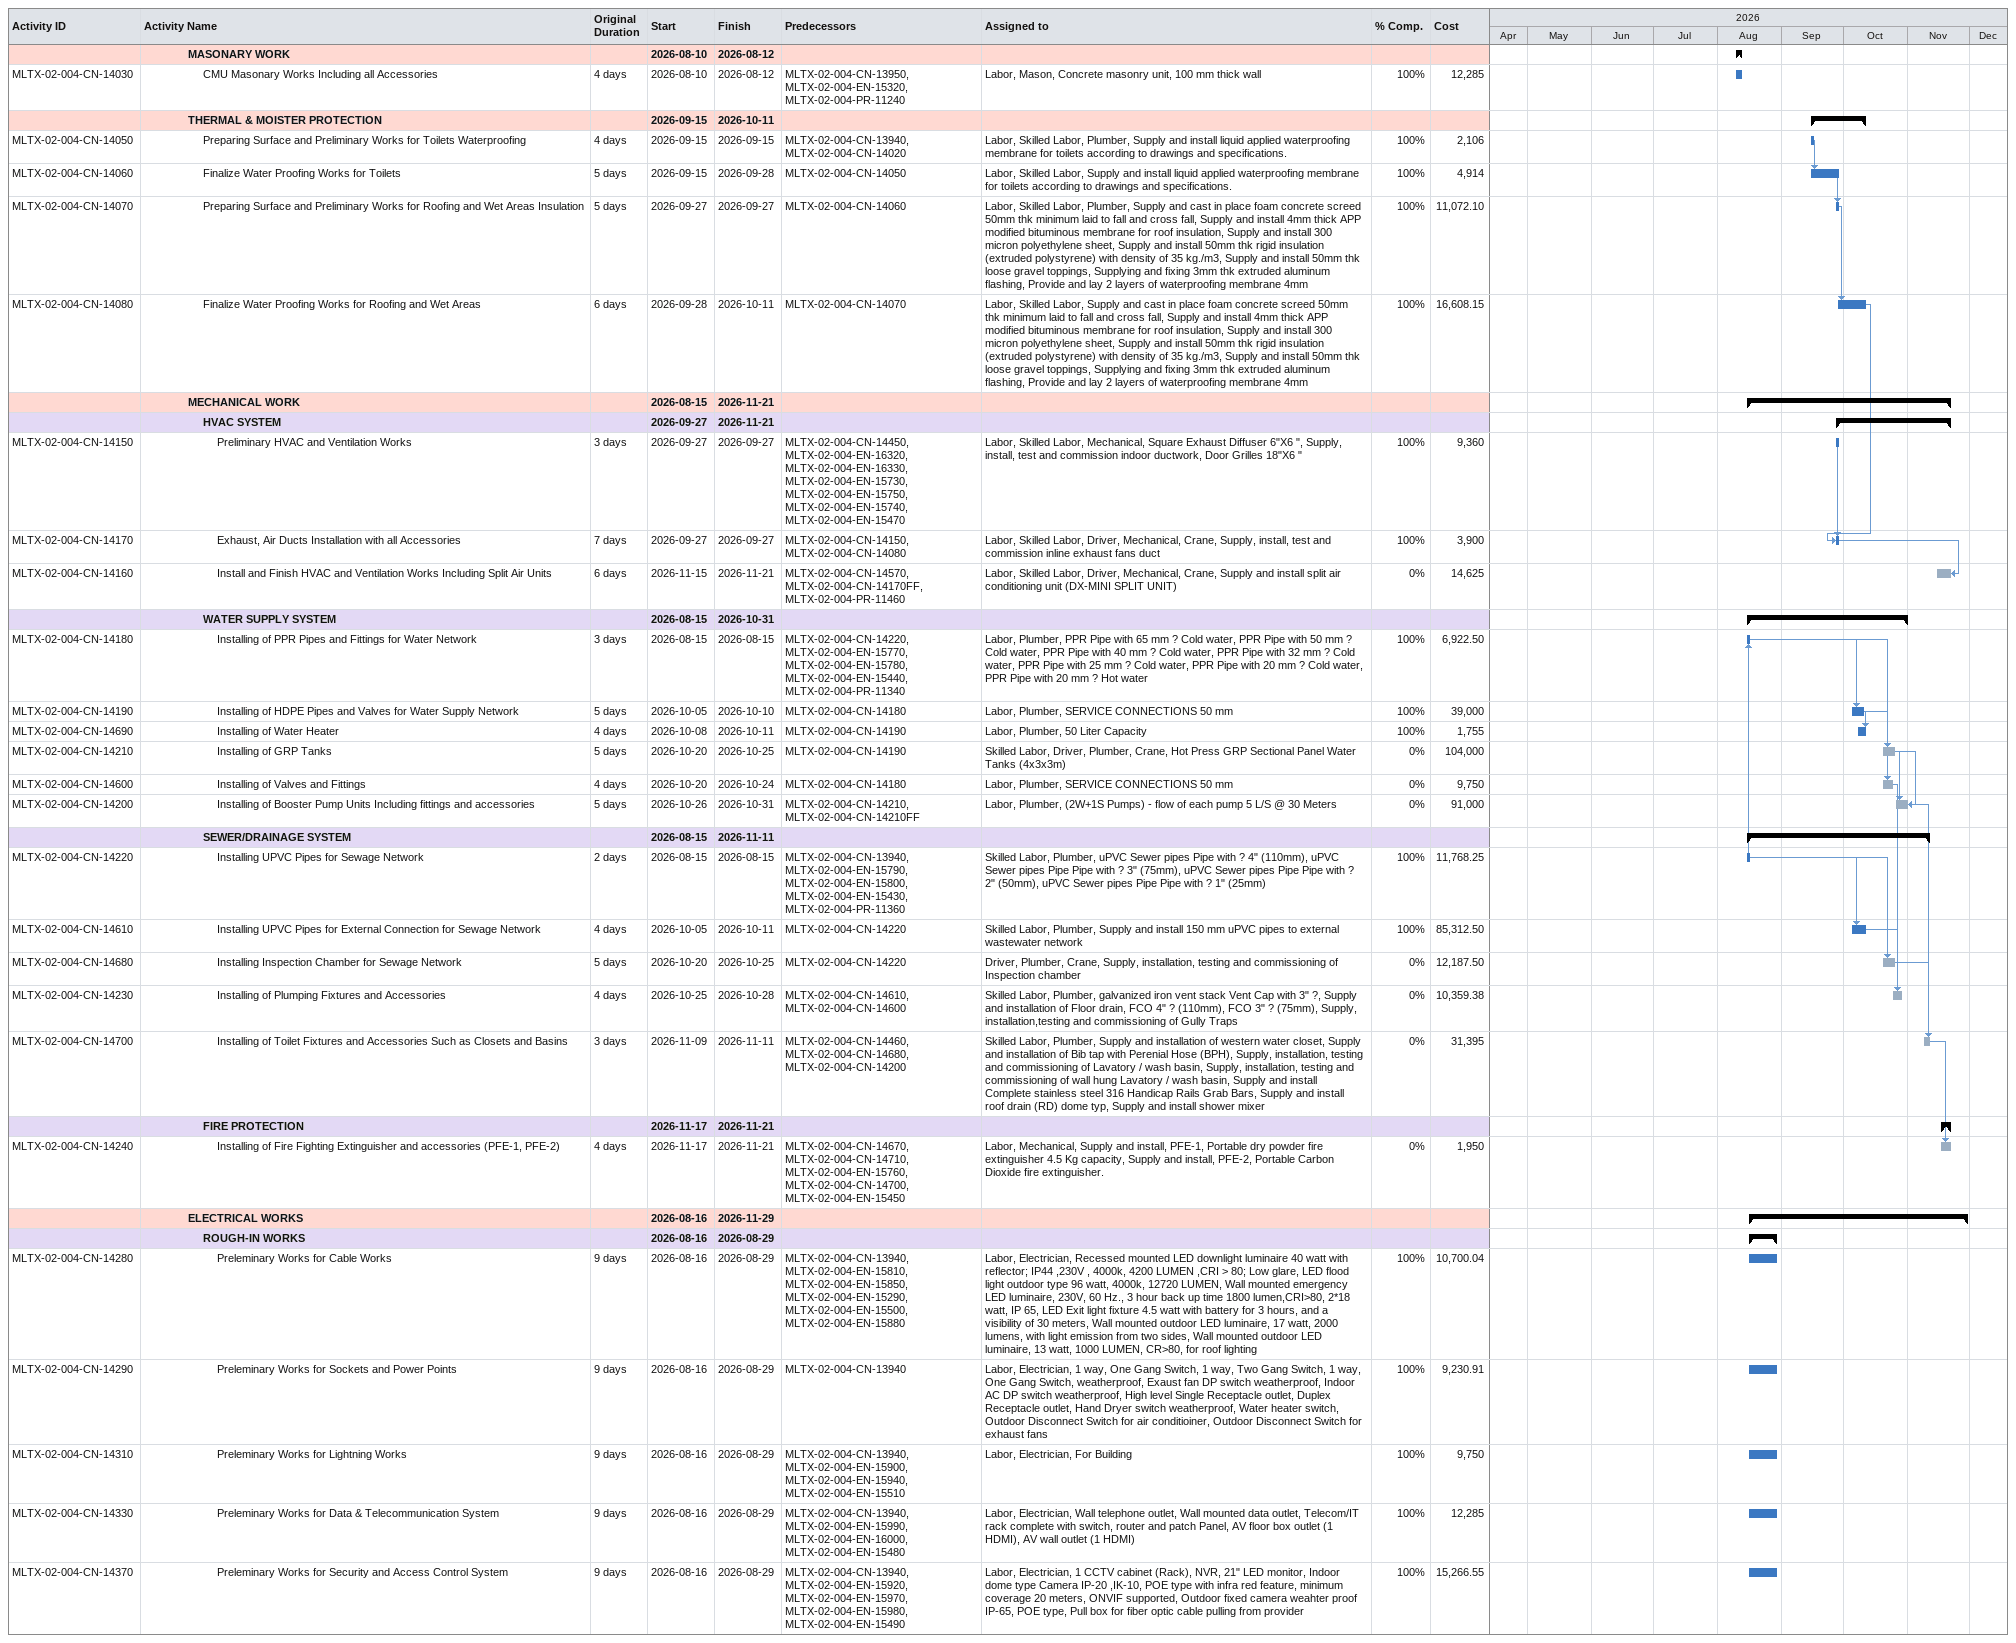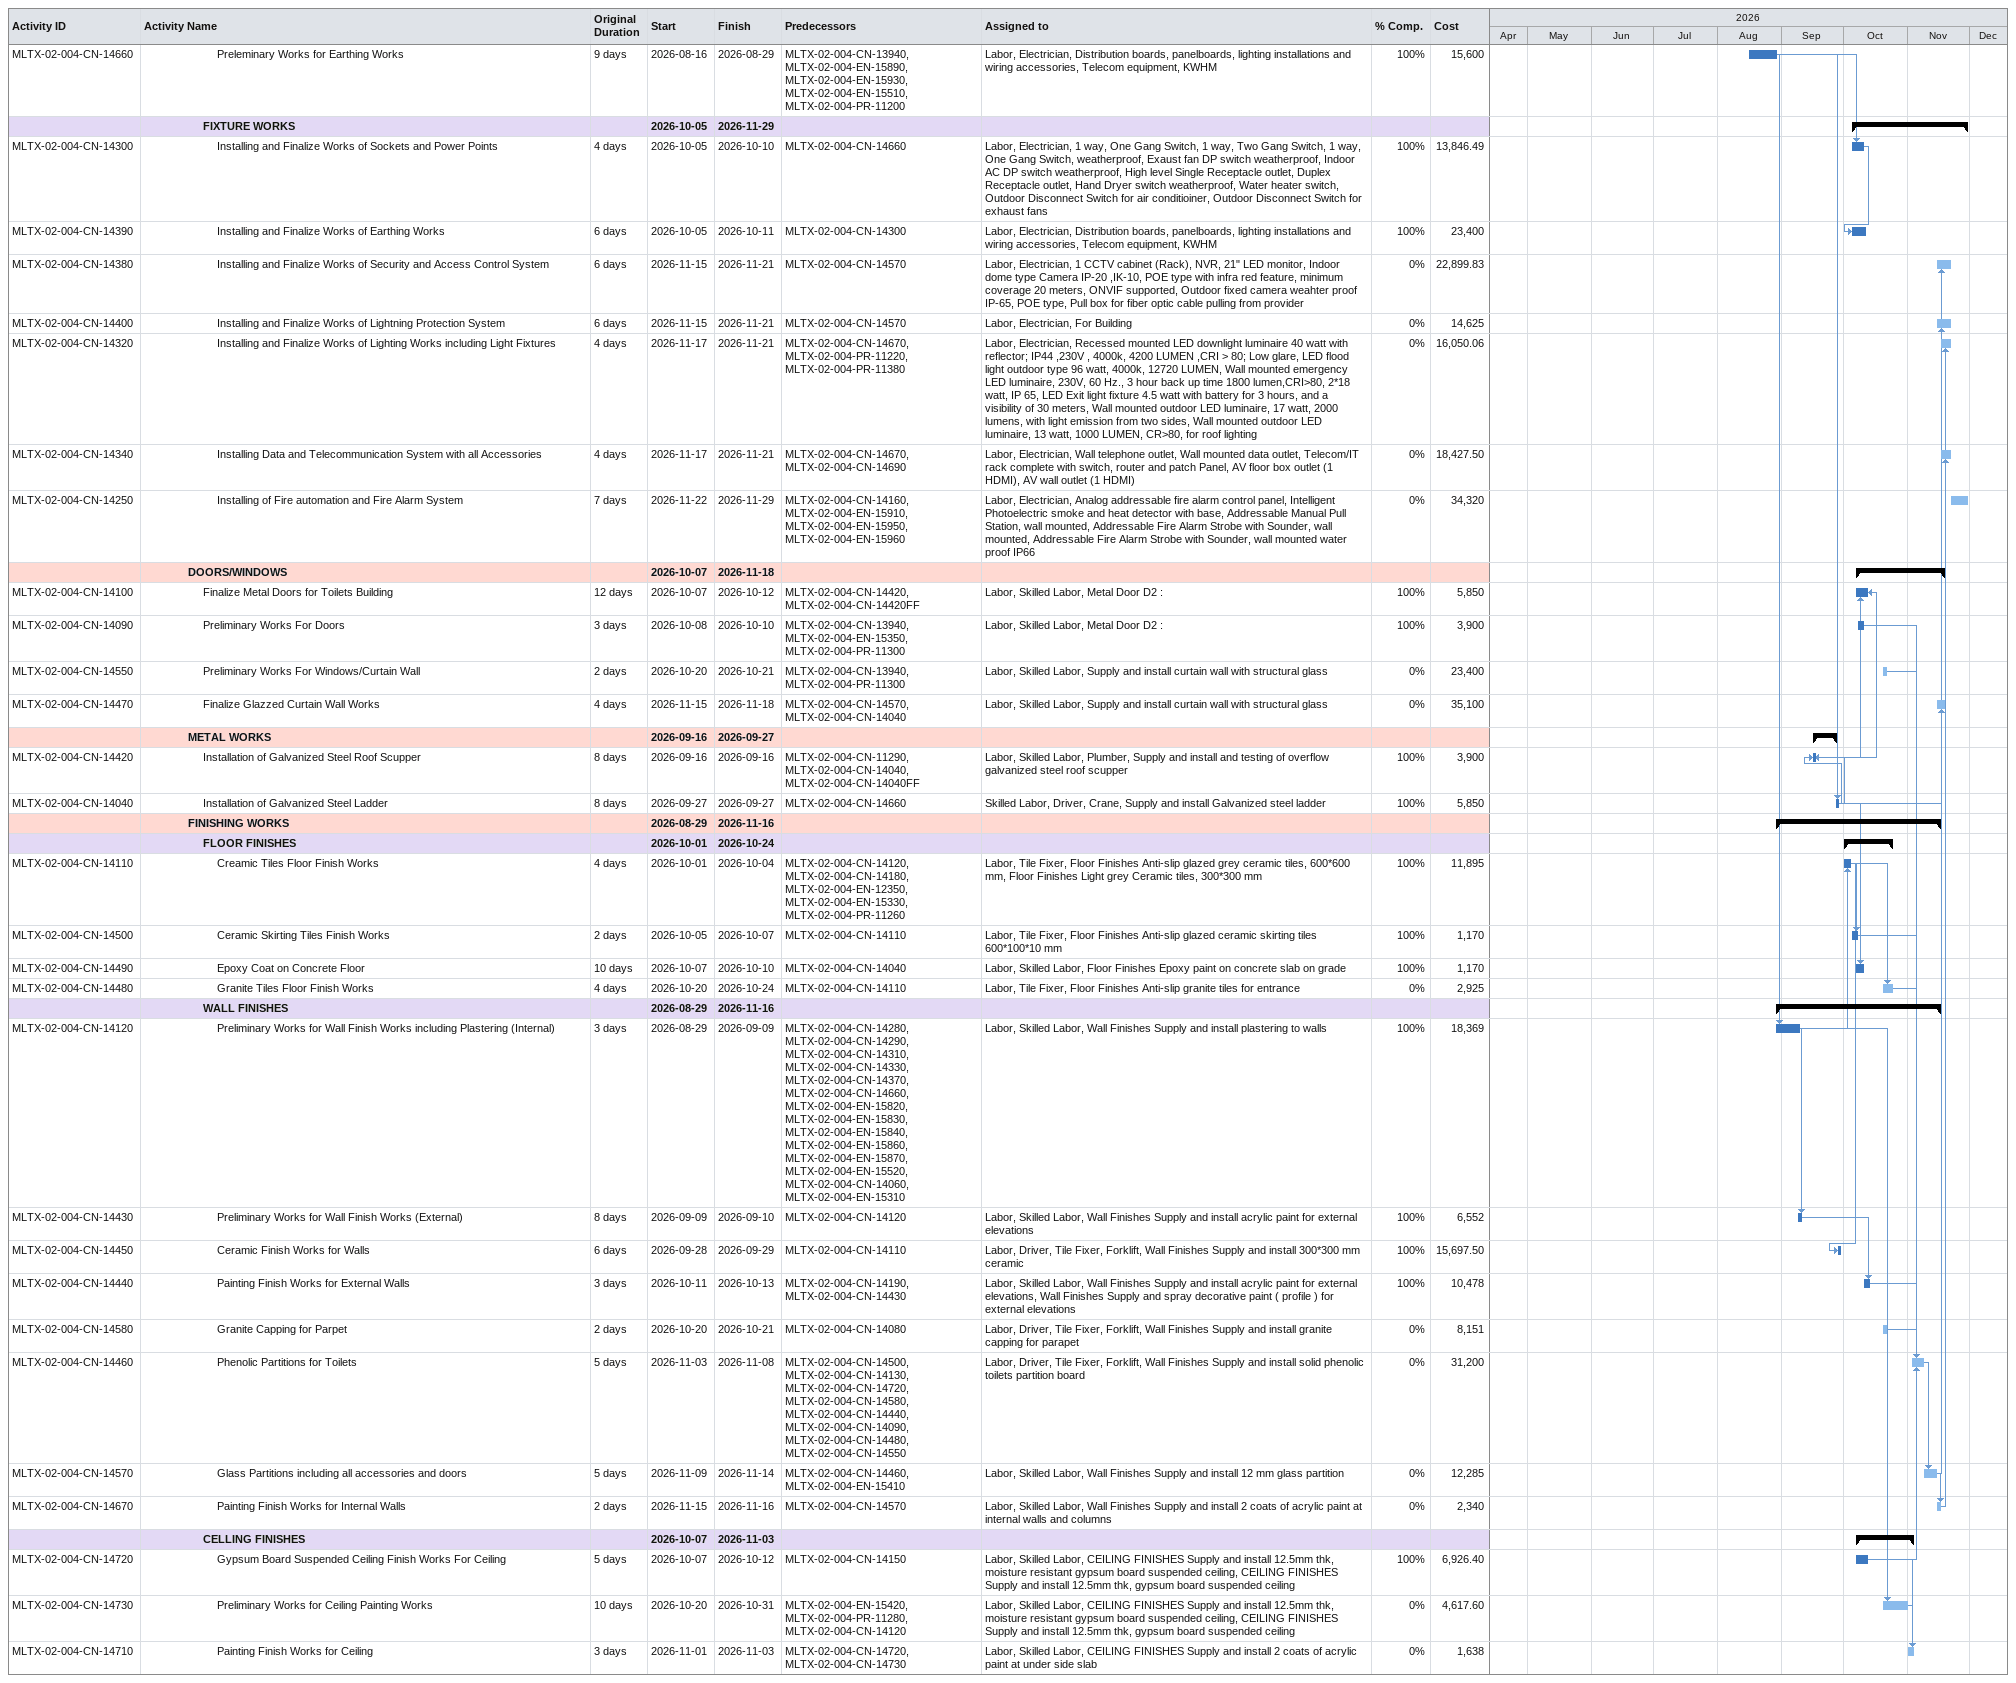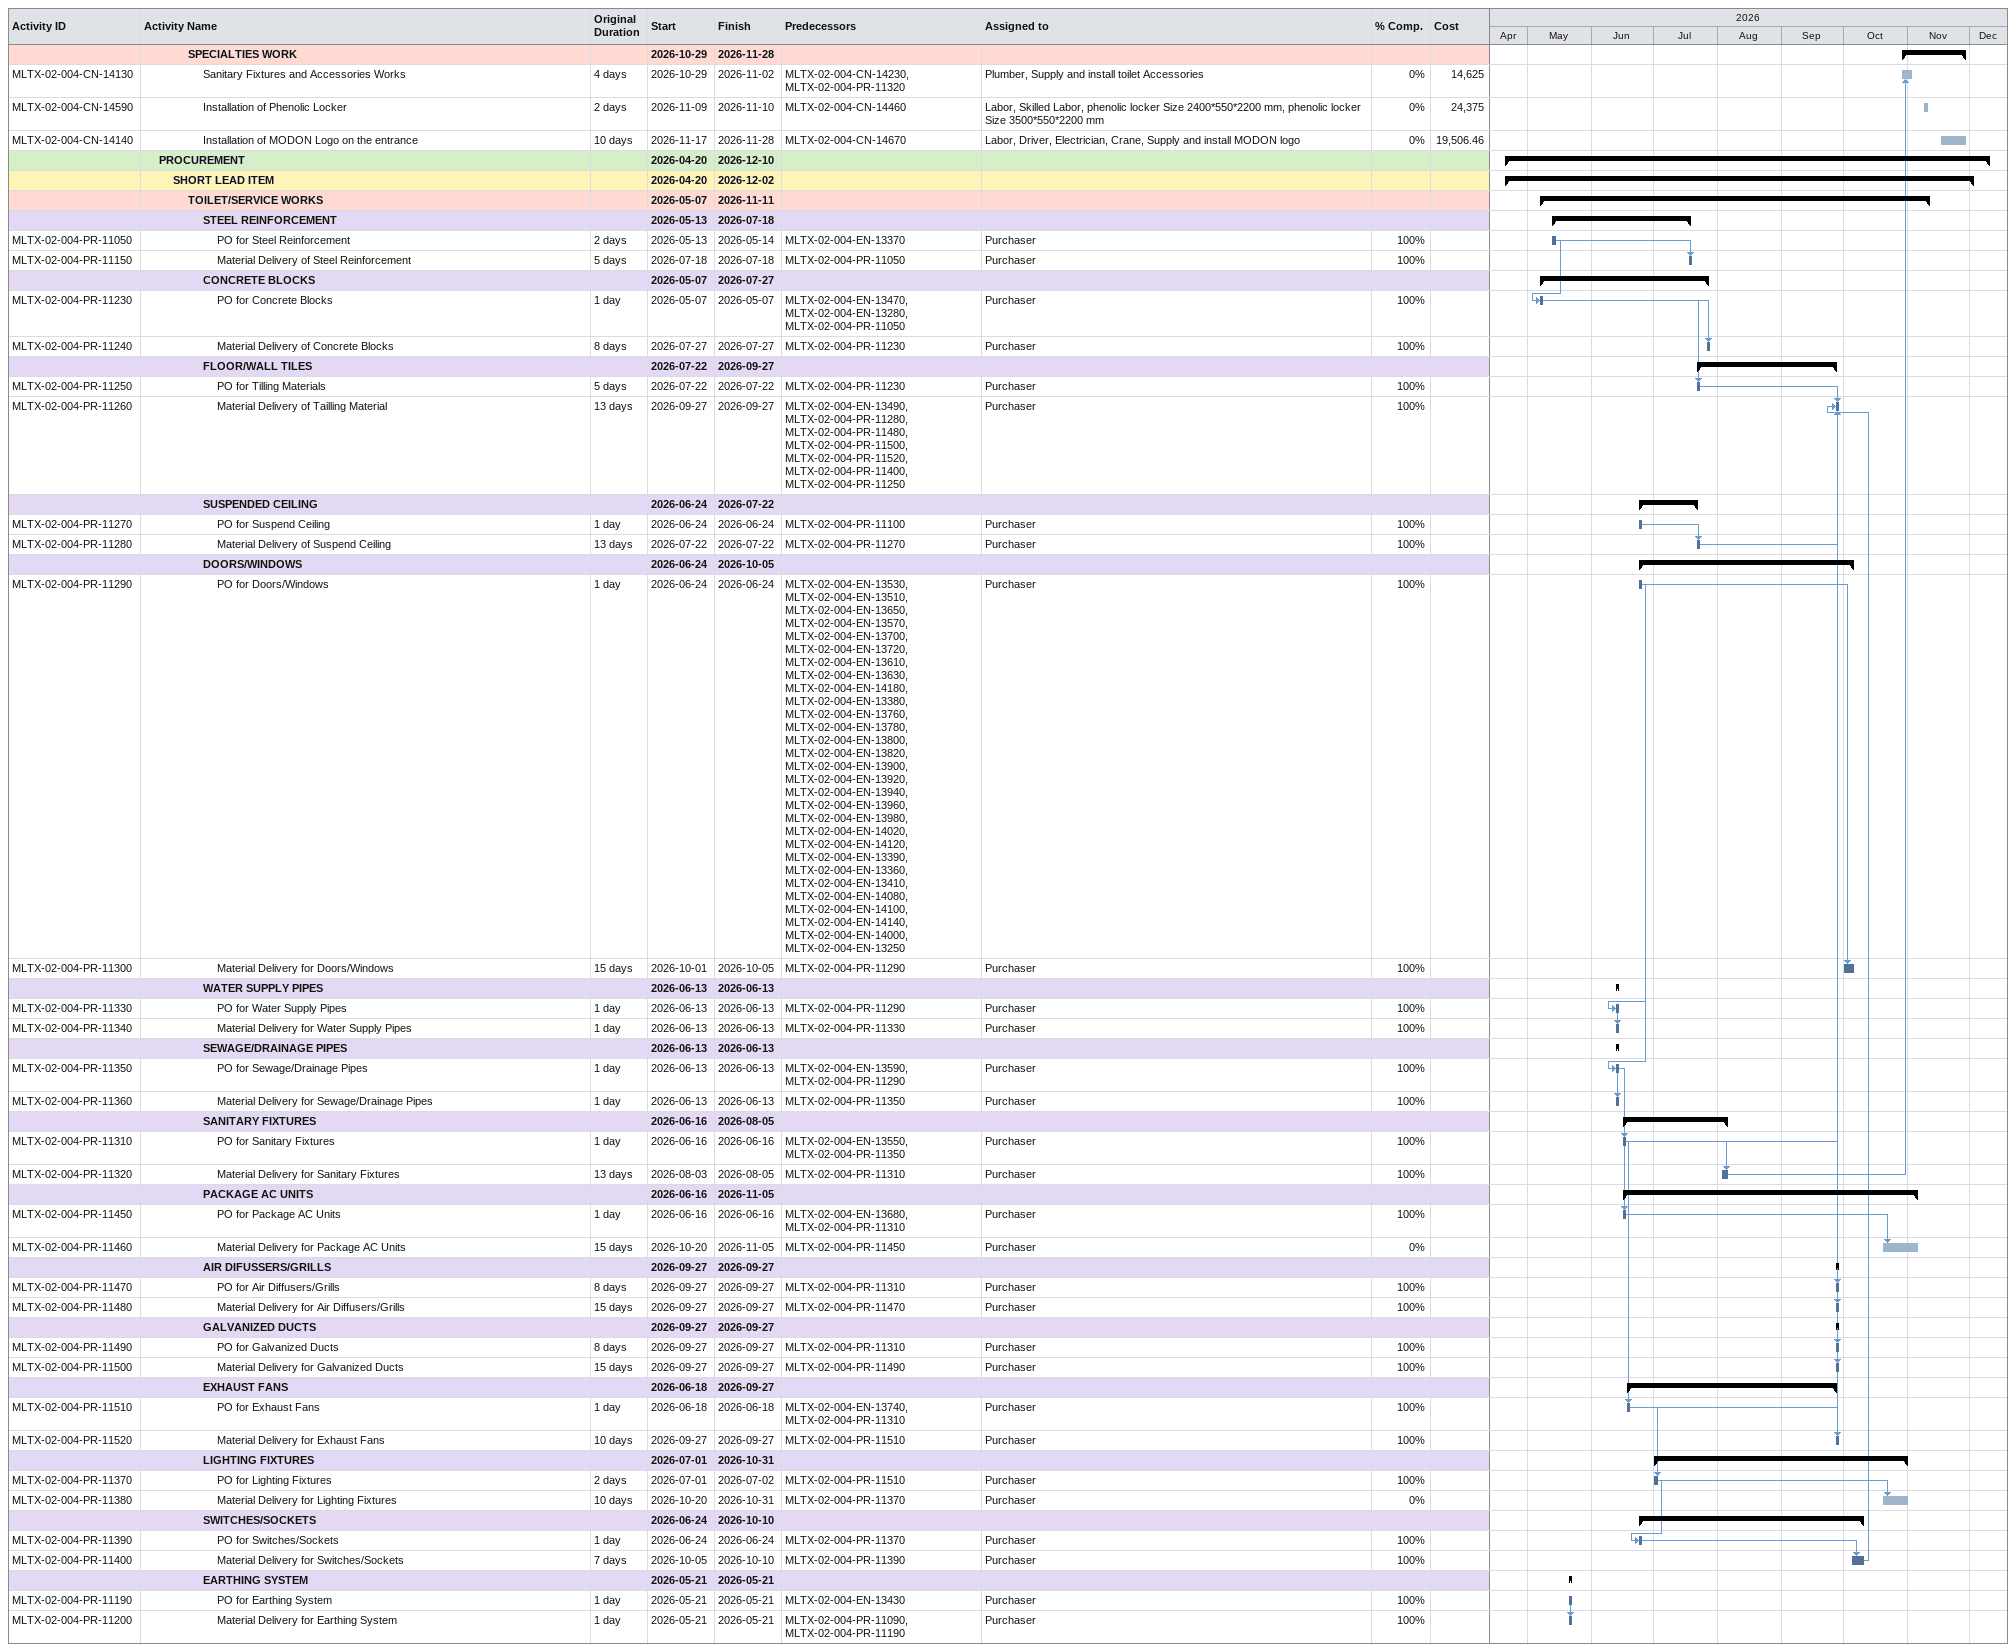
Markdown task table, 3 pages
| ID | Level | Task | Original duration | Start | Finish | Predecessors | Resources | % complete | Cost |
|---|---|---|---|---|---|---|---|---|---|
|  | 4 | **MASONARY WORK** |  | 2026-08-10 | 2026-08-12 |  |  |  |  |
| MLTX-02-004-CN-14030 | 5 | CMU Masonary Works Including all Accessories | 4d | 2026-08-10 | 2026-08-12 | MLTX-02-004-CN-13950, MLTX-02-004-EN-15320, MLTX-02-004-PR-11240 | Labor, Mason, Concrete masonry unit, 100 mm thick wall | 100 | 12285 |
|  | 4 | **THERMAL & MOISTER PROTECTION** |  | 2026-09-15 | 2026-10-11 |  |  |  |  |
| MLTX-02-004-CN-14050 | 5 | Preparing Surface and Preliminary Works for Toilets Waterproofing | 4d | 2026-09-15 | 2026-09-15 | MLTX-02-004-CN-13940, MLTX-02-004-CN-14020 | Labor, Skilled Labor, Plumber, Supply and install liquid applied waterproofing membrane for toilets according to drawings and specifications. | 100 | 2106 |
| MLTX-02-004-CN-14060 | 5 | Finalize Water Proofing Works for Toilets | 5d | 2026-09-15 | 2026-09-28 | MLTX-02-004-CN-14050 | Labor, Skilled Labor, Supply and install liquid applied waterproofing membrane for toilets according to drawings and specifications. | 100 | 4914 |
| MLTX-02-004-CN-14070 | 5 | Preparing Surface and Preliminary Works for Roofing and Wet Areas Insulation | 5d | 2026-09-27 | 2026-09-27 | MLTX-02-004-CN-14060 | Labor, Skilled Labor, Plumber, Supply and cast in place foam concrete screed 50mm thk minimum laid to fall and cross fall, Supply and install 4mm thick APP modified bituminous membrane for roof insulation, Supply and install 300 micron polyethylene sheet, Supply and install 50mm thk rigid insulation (extruded polystyrene) with density of 35 kg./m3, Supply and install 50mm thk loose gravel toppings, Supplying and fixing 3mm thk extruded aluminum flashing, Provide and lay 2 layers of waterproofing membrane 4mm | 100 | 11072.10 |
| MLTX-02-004-CN-14080 | 5 | Finalize Water Proofing Works for Roofing and Wet Areas | 6d | 2026-09-28 | 2026-10-11 | MLTX-02-004-CN-14070 | Labor, Skilled Labor, Supply and cast in place foam concrete screed 50mm thk minimum laid to fall and cross fall, Supply and install 4mm thick APP modified bituminous membrane for roof insulation, Supply and install 300 micron polyethylene sheet, Supply and install 50mm thk rigid insulation (extruded polystyrene) with density of 35 kg./m3, Supply and install 50mm thk loose gravel toppings, Supplying and fixing 3mm thk extruded aluminum flashing, Provide and lay 2 layers of waterproofing membrane 4mm | 100 | 16608.15 |
|  | 4 | **MECHANICAL WORK** |  | 2026-08-15 | 2026-11-21 |  |  |  |  |
|  | 5 | **HVAC SYSTEM** |  | 2026-09-27 | 2026-11-21 |  |  |  |  |
| MLTX-02-004-CN-14150 | 6 | Preliminary HVAC and Ventilation Works | 3d | 2026-09-27 | 2026-09-27 | MLTX-02-004-CN-14450, MLTX-02-004-EN-16320, MLTX-02-004-EN-16330, MLTX-02-004-EN-15730, MLTX-02-004-EN-15750, MLTX-02-004-EN-15740, MLTX-02-004-EN-15470 | Labor, Skilled Labor, Mechanical, Square Exhaust Diffuser 6"X6 ", Supply, install, test and commission indoor ductwork, Door Grilles 18"X6 " | 100 | 9360 |
| MLTX-02-004-CN-14170 | 6 | Exhaust, Air Ducts Installation with all Accessories | 7d | 2026-09-27 | 2026-09-27 | MLTX-02-004-CN-14150, MLTX-02-004-CN-14080 | Labor, Skilled Labor, Driver, Mechanical, Crane, Supply, install, test and commission inline exhaust fans duct | 100 | 3900 |
| MLTX-02-004-CN-14160 | 6 | Install and Finish HVAC and Ventilation Works Including Split Air Units | 6d | 2026-11-15 | 2026-11-21 | MLTX-02-004-CN-14570, MLTX-02-004-CN-14170FF, MLTX-02-004-PR-11460 | Labor, Skilled Labor, Driver, Mechanical, Crane, Supply and install split air conditioning unit (DX-MINI SPLIT UNIT) | 0 | 14625 |
|  | 5 | **WATER SUPPLY SYSTEM** |  | 2026-08-15 | 2026-10-31 |  |  |  |  |
| MLTX-02-004-CN-14180 | 6 | Installing of PPR Pipes and Fittings for Water Network | 3d | 2026-08-15 | 2026-08-15 | MLTX-02-004-CN-14220, MLTX-02-004-EN-15770, MLTX-02-004-EN-15780, MLTX-02-004-EN-15440, MLTX-02-004-PR-11340 | Labor, Plumber, PPR Pipe with 65 mm ? Cold water, PPR Pipe with 50 mm ? Cold water, PPR Pipe with 40 mm ? Cold water, PPR Pipe with 32 mm ? Cold water, PPR Pipe with 25 mm ? Cold water, PPR Pipe with 20 mm ? Cold water, PPR Pipe with 20 mm ? Hot water | 100 | 6922.50 |
| MLTX-02-004-CN-14190 | 6 | Installing of HDPE Pipes and Valves for Water Supply Network | 5d | 2026-10-05 | 2026-10-10 | MLTX-02-004-CN-14180 | Labor, Plumber, SERVICE CONNECTIONS 50 mm | 100 | 39000 |
| MLTX-02-004-CN-14690 | 6 | Installing of Water Heater | 4d | 2026-10-08 | 2026-10-11 | MLTX-02-004-CN-14190 | Labor, Plumber, 50 Liter Capacity | 100 | 1755 |
| MLTX-02-004-CN-14210 | 6 | Installing of GRP Tanks | 5d | 2026-10-20 | 2026-10-25 | MLTX-02-004-CN-14190 | Skilled Labor, Driver, Plumber, Crane, Hot Press GRP Sectional Panel Water Tanks (4x3x3m) | 0 | 104000 |
| MLTX-02-004-CN-14600 | 6 | Installing of Valves and Fittings | 4d | 2026-10-20 | 2026-10-24 | MLTX-02-004-CN-14180 | Labor, Plumber, SERVICE CONNECTIONS 50 mm | 0 | 9750 |
| MLTX-02-004-CN-14200 | 6 | Installing of Booster Pump Units Including fittings and accessories | 5d | 2026-10-26 | 2026-10-31 | MLTX-02-004-CN-14210, MLTX-02-004-CN-14210FF | Labor, Plumber, (2W+1S Pumps) - flow of each pump 5 L/S @ 30 Meters | 0 | 91000 |
|  | 5 | **SEWER/DRAINAGE SYSTEM** |  | 2026-08-15 | 2026-11-11 |  |  |  |  |
| MLTX-02-004-CN-14220 | 6 | Installing UPVC Pipes for Sewage Network | 2d | 2026-08-15 | 2026-08-15 | MLTX-02-004-CN-13940, MLTX-02-004-EN-15790, MLTX-02-004-EN-15800, MLTX-02-004-EN-15430, MLTX-02-004-PR-11360 | Skilled Labor, Plumber, uPVC Sewer pipes Pipe with ? 4" (110mm), uPVC Sewer pipes Pipe Pipe with ? 3" (75mm), uPVC Sewer pipes Pipe Pipe with ? 2" (50mm), uPVC Sewer pipes Pipe Pipe with ? 1" (25mm) | 100 | 11768.25 |
| MLTX-02-004-CN-14610 | 6 | Installing UPVC Pipes for External Connection for Sewage Network | 4d | 2026-10-05 | 2026-10-11 | MLTX-02-004-CN-14220 | Skilled Labor, Plumber, Supply and install 150 mm uPVC pipes to external wastewater network | 100 | 85312.50 |
| MLTX-02-004-CN-14680 | 6 | Installing Inspection Chamber for Sewage Network | 5d | 2026-10-20 | 2026-10-25 | MLTX-02-004-CN-14220 | Driver, Plumber, Crane, Supply, installation, testing and commissioning of Inspection chamber | 0 | 12187.50 |
| MLTX-02-004-CN-14230 | 6 | Installing of Plumping Fixtures and Accessories | 4d | 2026-10-25 | 2026-10-28 | MLTX-02-004-CN-14610, MLTX-02-004-CN-14600 | Skilled Labor, Plumber, galvanized iron vent stack Vent Cap with 3" ?, Supply and installation of Floor drain, FCO 4" ? (110mm), FCO 3" ? (75mm), Supply, installation,testing and commissioning of Gully Traps | 0 | 10359.38 |
| MLTX-02-004-CN-14700 | 6 | Installing of Toilet Fixtures and Accessories Such as Closets and Basins | 3d | 2026-11-09 | 2026-11-11 | MLTX-02-004-CN-14460, MLTX-02-004-CN-14680, MLTX-02-004-CN-14200 | Skilled Labor, Plumber, Supply and installation of western water closet, Supply and installation of Bib tap with Perenial Hose (BPH), Supply, installation, testing and commissioning of Lavatory / wash basin, Supply, installation, testing and commissioning of wall hung Lavatory / wash basin, Supply and install Complete stainless steel 316 Handicap Rails Grab Bars, Supply and install roof drain (RD) dome typ, Supply and install shower mixer | 0 | 31395 |
|  | 5 | **FIRE PROTECTION** |  | 2026-11-17 | 2026-11-21 |  |  |  |  |
| MLTX-02-004-CN-14240 | 6 | Installing of Fire Fighting Extinguisher and accessories (PFE-1, PFE-2) | 4d | 2026-11-17 | 2026-11-21 | MLTX-02-004-CN-14670, MLTX-02-004-CN-14710, MLTX-02-004-EN-15760, MLTX-02-004-CN-14700, MLTX-02-004-EN-15450 | Labor, Mechanical, Supply and install, PFE-1, Portable dry powder fire extinguisher 4.5 Kg capacity, Supply and install, PFE-2, Portable Carbon Dioxide fire extinguisher. | 0 | 1950 |
|  | 4 | **ELECTRICAL WORKS** |  | 2026-08-16 | 2026-11-29 |  |  |  |  |
|  | 5 | **ROUGH-IN WORKS** |  | 2026-08-16 | 2026-08-29 |  |  |  |  |
| MLTX-02-004-CN-14280 | 6 | Preleminary Works for Cable Works | 9d | 2026-08-16 | 2026-08-29 | MLTX-02-004-CN-13940, MLTX-02-004-EN-15810, MLTX-02-004-EN-15850, MLTX-02-004-EN-15290, MLTX-02-004-EN-15500, MLTX-02-004-EN-15880 | Labor, Electrician, Recessed mounted LED downlight luminaire 40 watt with reflector; IP44 ,230V , 4000k, 4200 LUMEN ,CRI > 80; Low glare, LED flood light outdoor type 96 watt, 4000k, 12720 LUMEN, Wall mounted emergency LED luminaire, 230V, 60 Hz., 3 hour back up time 1800 lumen,CRI>80, 2*18 watt, IP 65, LED Exit light fixture 4.5 watt with battery for 3 hours, and a visibility of 30 meters, Wall mounted outdoor LED luminaire, 17 watt, 2000 lumens, with light emission from two sides, Wall mounted outdoor LED luminaire, 13 watt, 1000 LUMEN, CR>80, for roof lighting | 100 | 10700.04 |
| MLTX-02-004-CN-14290 | 6 | Preleminary Works for Sockets and Power Points | 9d | 2026-08-16 | 2026-08-29 | MLTX-02-004-CN-13940 | Labor, Electrician, 1 way, One Gang Switch, 1 way, Two Gang Switch, 1 way, One Gang Switch, weatherproof, Exaust fan DP switch weatherproof, Indoor AC DP switch weatherproof, High level Single Receptacle outlet, Duplex Receptacle outlet, Hand Dryer switch weatherproof, Water heater switch, Outdoor Disconnect Switch for air conditioiner, Outdoor Disconnect Switch for exhaust fans | 100 | 9230.91 |
| MLTX-02-004-CN-14310 | 6 | Preleminary Works for Lightning Works | 9d | 2026-08-16 | 2026-08-29 | MLTX-02-004-CN-13940, MLTX-02-004-EN-15900, MLTX-02-004-EN-15940, MLTX-02-004-EN-15510 | Labor, Electrician, For Building | 100 | 9750 |
| MLTX-02-004-CN-14330 | 6 | Preleminary Works for Data & Telecommunication System | 9d | 2026-08-16 | 2026-08-29 | MLTX-02-004-CN-13940, MLTX-02-004-EN-15990, MLTX-02-004-EN-16000, MLTX-02-004-EN-15480 | Labor, Electrician, Wall telephone outlet, Wall mounted data outlet, Telecom/IT rack complete with switch, router and patch Panel, AV floor box outlet (1 HDMI), AV wall outlet (1 HDMI) | 100 | 12285 |
| MLTX-02-004-CN-14370 | 6 | Preleminary Works for Security and Access Control System | 9d | 2026-08-16 | 2026-08-29 | MLTX-02-004-CN-13940, MLTX-02-004-EN-15920, MLTX-02-004-EN-15970, MLTX-02-004-EN-15980, MLTX-02-004-EN-15490 | Labor, Electrician, 1 CCTV cabinet (Rack), NVR, 21" LED monitor, Indoor dome type Camera IP-20 ,IK-10, POE type with infra red feature, minimum coverage 20 meters, ONVIF supported, Outdoor fixed camera weahter proof IP-65, POE type, Pull box for fiber optic cable pulling from provider | 100 | 15266.55 |
| MLTX-02-004-CN-14660 | 6 | Preleminary Works for Earthing Works | 9d | 2026-08-16 | 2026-08-29 | MLTX-02-004-CN-13940, MLTX-02-004-EN-15890, MLTX-02-004-EN-15930, MLTX-02-004-EN-15510, MLTX-02-004-PR-11200 | Labor, Electrician, Distribution boards, panelboards, lighting installations and wiring accessories, Telecom equipment, KWHM | 100 | 15600 |
|  | 5 | **FIXTURE WORKS** |  | 2026-10-05 | 2026-11-29 |  |  |  |  |
| MLTX-02-004-CN-14300 | 6 | Installing and Finalize Works of Sockets and Power Points | 4d | 2026-10-05 | 2026-10-10 | MLTX-02-004-CN-14660 | Labor, Electrician, 1 way, One Gang Switch, 1 way, Two Gang Switch, 1 way, One Gang Switch, weatherproof, Exaust fan DP switch weatherproof, Indoor AC DP switch weatherproof, High level Single Receptacle outlet, Duplex Receptacle outlet, Hand Dryer switch weatherproof, Water heater switch, Outdoor Disconnect Switch for air conditioiner, Outdoor Disconnect Switch for exhaust fans | 100 | 13846.49 |
| MLTX-02-004-CN-14390 | 6 | Installing and Finalize Works of Earthing Works | 6d | 2026-10-05 | 2026-10-11 | MLTX-02-004-CN-14300 | Labor, Electrician, Distribution boards, panelboards, lighting installations and wiring accessories, Telecom equipment, KWHM | 100 | 23400 |
| MLTX-02-004-CN-14380 | 6 | Installing and Finalize Works of Security and Access Control System | 6d | 2026-11-15 | 2026-11-21 | MLTX-02-004-CN-14570 | Labor, Electrician, 1 CCTV cabinet (Rack), NVR, 21" LED monitor, Indoor dome type Camera IP-20 ,IK-10, POE type with infra red feature, minimum coverage 20 meters, ONVIF supported, Outdoor fixed camera weahter proof IP-65, POE type, Pull box for fiber optic cable pulling from provider | 0 | 22899.83 |
| MLTX-02-004-CN-14400 | 6 | Installing and Finalize Works of Lightning Protection System | 6d | 2026-11-15 | 2026-11-21 | MLTX-02-004-CN-14570 | Labor, Electrician, For Building | 0 | 14625 |
| MLTX-02-004-CN-14320 | 6 | Installing and Finalize Works of Lighting Works including Light Fixtures | 4d | 2026-11-17 | 2026-11-21 | MLTX-02-004-CN-14670, MLTX-02-004-PR-11220, MLTX-02-004-PR-11380 | Labor, Electrician, Recessed mounted LED downlight luminaire 40 watt with reflector; IP44 ,230V , 4000k, 4200 LUMEN ,CRI > 80; Low glare, LED flood light outdoor type 96 watt, 4000k, 12720 LUMEN, Wall mounted emergency LED luminaire, 230V, 60 Hz., 3 hour back up time 1800 lumen,CRI>80, 2*18 watt, IP 65, LED Exit light fixture 4.5 watt with battery for 3 hours, and a visibility of 30 meters, Wall mounted outdoor LED luminaire, 17 watt, 2000 lumens, with light emission from two sides, Wall mounted outdoor LED luminaire, 13 watt, 1000 LUMEN, CR>80, for roof lighting | 0 | 16050.06 |
| MLTX-02-004-CN-14340 | 6 | Installing Data and Telecommunication System with all Accessories | 4d | 2026-11-17 | 2026-11-21 | MLTX-02-004-CN-14670, MLTX-02-004-CN-14690 | Labor, Electrician, Wall telephone outlet, Wall mounted data outlet, Telecom/IT rack complete with switch, router and patch Panel, AV floor box outlet (1 HDMI), AV wall outlet (1 HDMI) | 0 | 18427.50 |
| MLTX-02-004-CN-14250 | 6 | Installing of Fire automation and Fire Alarm System | 7d | 2026-11-22 | 2026-11-29 | MLTX-02-004-CN-14160, MLTX-02-004-EN-15910, MLTX-02-004-EN-15950, MLTX-02-004-EN-15960 | Labor, Electrician, Analog addressable fire alarm control panel, Intelligent Photoelectric smoke and heat detector with base, Addressable Manual Pull Station, wall mounted, Addressable Fire Alarm Strobe with Sounder, wall mounted, Addressable Fire Alarm Strobe with Sounder, wall mounted water proof IP66 | 0 | 34320 |
|  | 4 | **DOORS/WINDOWS** |  | 2026-10-07 | 2026-11-18 |  |  |  |  |
| MLTX-02-004-CN-14100 | 5 | Finalize Metal Doors for Toilets Building | 12d | 2026-10-07 | 2026-10-12 | MLTX-02-004-CN-14420, MLTX-02-004-CN-14420FF | Labor, Skilled Labor, Metal Door D2 : | 100 | 5850 |
| MLTX-02-004-CN-14090 | 5 | Preliminary Works For Doors | 3d | 2026-10-08 | 2026-10-10 | MLTX-02-004-CN-13940, MLTX-02-004-EN-15350, MLTX-02-004-PR-11300 | Labor, Skilled Labor, Metal Door D2 : | 100 | 3900 |
| MLTX-02-004-CN-14550 | 5 | Preliminary Works For Windows/Curtain Wall | 2d | 2026-10-20 | 2026-10-21 | MLTX-02-004-CN-13940, MLTX-02-004-PR-11300 | Labor, Skilled Labor, Supply and install curtain wall with structural glass | 0 | 23400 |
| MLTX-02-004-CN-14470 | 5 | Finalize Glazzed Curtain Wall Works | 4d | 2026-11-15 | 2026-11-18 | MLTX-02-004-CN-14570, MLTX-02-004-CN-14040 | Labor, Skilled Labor, Supply and install curtain wall with structural glass | 0 | 35100 |
|  | 4 | **METAL WORKS** |  | 2026-09-16 | 2026-09-27 |  |  |  |  |
| MLTX-02-004-CN-14420 | 5 | Installation of Galvanized Steel Roof Scupper | 8d | 2026-09-16 | 2026-09-16 | MLTX-02-004-CN-11290, MLTX-02-004-CN-14040, MLTX-02-004-CN-14040FF | Labor, Skilled Labor, Plumber, Supply and install and testing of overflow galvanized steel roof scupper | 100 | 3900 |
| MLTX-02-004-CN-14040 | 5 | Installation of Galvanized Steel Ladder | 8d | 2026-09-27 | 2026-09-27 | MLTX-02-004-CN-14660 | Skilled Labor, Driver, Crane, Supply and install Galvanized steel ladder | 100 | 5850 |
|  | 4 | **FINISHING WORKS** |  | 2026-08-29 | 2026-11-16 |  |  |  |  |
|  | 5 | **FLOOR FINISHES** |  | 2026-10-01 | 2026-10-24 |  |  |  |  |
| MLTX-02-004-CN-14110 | 6 | Creamic Tiles Floor Finish Works | 4d | 2026-10-01 | 2026-10-04 | MLTX-02-004-CN-14120, MLTX-02-004-CN-14180, MLTX-02-004-EN-12350, MLTX-02-004-EN-15330, MLTX-02-004-PR-11260 | Labor, Tile Fixer, Floor Finishes Anti-slip glazed grey ceramic tiles, 600*600 mm, Floor Finishes Light grey Ceramic tiles, 300*300 mm | 100 | 11895 |
| MLTX-02-004-CN-14500 | 6 | Ceramic Skirting Tiles Finish Works | 2d | 2026-10-05 | 2026-10-07 | MLTX-02-004-CN-14110 | Labor, Tile Fixer, Floor Finishes Anti-slip glazed ceramic skirting tiles 600*100*10 mm | 100 | 1170 |
| MLTX-02-004-CN-14490 | 6 | Epoxy Coat on Concrete Floor | 10d | 2026-10-07 | 2026-10-10 | MLTX-02-004-CN-14040 | Labor, Skilled Labor, Floor Finishes Epoxy paint on concrete slab on grade | 100 | 1170 |
| MLTX-02-004-CN-14480 | 6 | Granite Tiles Floor Finish Works | 4d | 2026-10-20 | 2026-10-24 | MLTX-02-004-CN-14110 | Labor, Tile Fixer, Floor Finishes Anti-slip granite tiles for entrance | 0 | 2925 |
|  | 5 | **WALL FINISHES** |  | 2026-08-29 | 2026-11-16 |  |  |  |  |
| MLTX-02-004-CN-14120 | 6 | Preliminary Works for Wall Finish Works including Plastering (Internal) | 3d | 2026-08-29 | 2026-09-09 | MLTX-02-004-CN-14280, MLTX-02-004-CN-14290, MLTX-02-004-CN-14310, MLTX-02-004-CN-14330, MLTX-02-004-CN-14370, MLTX-02-004-CN-14660, MLTX-02-004-EN-15820, MLTX-02-004-EN-15830, MLTX-02-004-EN-15840, MLTX-02-004-EN-15860, MLTX-02-004-EN-15870, MLTX-02-004-EN-15520, MLTX-02-004-CN-14060, MLTX-02-004-EN-15310 | Labor, Skilled Labor, Wall Finishes Supply and install plastering to walls | 100 | 18369 |
| MLTX-02-004-CN-14430 | 6 | Preliminary Works for Wall Finish Works (External) | 8d | 2026-09-09 | 2026-09-10 | MLTX-02-004-CN-14120 | Labor, Skilled Labor, Wall Finishes Supply and install acrylic paint for external elevations | 100 | 6552 |
| MLTX-02-004-CN-14450 | 6 | Ceramic Finish Works for Walls | 6d | 2026-09-28 | 2026-09-29 | MLTX-02-004-CN-14110 | Labor, Driver, Tile Fixer, Forklift, Wall Finishes Supply and install 300*300 mm ceramic | 100 | 15697.50 |
| MLTX-02-004-CN-14440 | 6 | Painting Finish Works for External Walls | 3d | 2026-10-11 | 2026-10-13 | MLTX-02-004-CN-14190, MLTX-02-004-CN-14430 | Labor, Skilled Labor, Wall Finishes Supply and install acrylic paint for external elevations, Wall Finishes Supply and spray decorative paint ( profile ) for external elevations | 100 | 10478 |
| MLTX-02-004-CN-14580 | 6 | Granite Capping for Parpet | 2d | 2026-10-20 | 2026-10-21 | MLTX-02-004-CN-14080 | Labor, Driver, Tile Fixer, Forklift, Wall Finishes Supply and install granite capping for parapet | 0 | 8151 |
| MLTX-02-004-CN-14460 | 6 | Phenolic Partitions for Toilets | 5d | 2026-11-03 | 2026-11-08 | MLTX-02-004-CN-14500, MLTX-02-004-CN-14130, MLTX-02-004-CN-14720, MLTX-02-004-CN-14580, MLTX-02-004-CN-14440, MLTX-02-004-CN-14090, MLTX-02-004-CN-14480, MLTX-02-004-CN-14550 | Labor, Driver, Tile Fixer, Forklift, Wall Finishes Supply and install solid phenolic toilets partition board | 0 | 31200 |
| MLTX-02-004-CN-14570 | 6 | Glass Partitions including all accessories and doors | 5d | 2026-11-09 | 2026-11-14 | MLTX-02-004-CN-14460, MLTX-02-004-EN-15410 | Labor, Skilled Labor, Wall Finishes Supply and install 12 mm glass partition | 0 | 12285 |
| MLTX-02-004-CN-14670 | 6 | Painting Finish Works for Internal Walls | 2d | 2026-11-15 | 2026-11-16 | MLTX-02-004-CN-14570 | Labor, Skilled Labor, Wall Finishes Supply and install 2 coats of acrylic paint at internal walls and columns | 0 | 2340 |
|  | 5 | **CELLING FINISHES** |  | 2026-10-07 | 2026-11-03 |  |  |  |  |
| MLTX-02-004-CN-14720 | 6 | Gypsum Board Suspended Ceiling Finish Works For Ceiling | 5d | 2026-10-07 | 2026-10-12 | MLTX-02-004-CN-14150 | Labor, Skilled Labor, CEILING FINISHES Supply and install 12.5mm thk, moisture resistant gypsum board suspended ceiling, CEILING FINISHES Supply and install 12.5mm thk, gypsum board suspended ceiling | 100 | 6926.40 |
| MLTX-02-004-CN-14730 | 6 | Preliminary Works for Ceiling Painting Works | 10d | 2026-10-20 | 2026-10-31 | MLTX-02-004-EN-15420, MLTX-02-004-PR-11280, MLTX-02-004-CN-14120 | Labor, Skilled Labor, CEILING FINISHES Supply and install 12.5mm thk, moisture resistant gypsum board suspended ceiling, CEILING FINISHES Supply and install 12.5mm thk, gypsum board suspended ceiling | 0 | 4617.60 |
| MLTX-02-004-CN-14710 | 6 | Painting Finish Works for Ceiling | 3d | 2026-11-01 | 2026-11-03 | MLTX-02-004-CN-14720, MLTX-02-004-CN-14730 | Labor, Skilled Labor, CEILING FINISHES Supply and install 2 coats of acrylic paint at under side slab | 0 | 1638 |
|  | 4 | **SPECIALTIES WORK** |  | 2026-10-29 | 2026-11-28 |  |  |  |  |
| MLTX-02-004-CN-14130 | 5 | Sanitary Fixtures and Accessories Works | 4d | 2026-10-29 | 2026-11-02 | MLTX-02-004-CN-14230, MLTX-02-004-PR-11320 | Plumber, Supply and install toilet Accessories | 0 | 14625 |
| MLTX-02-004-CN-14590 | 5 | Installation of Phenolic Locker | 2d | 2026-11-09 | 2026-11-10 | MLTX-02-004-CN-14460 | Labor, Skilled Labor, phenolic locker Size 2400*550*2200 mm, phenolic locker Size 3500*550*2200 mm | 0 | 24375 |
| MLTX-02-004-CN-14140 | 5 | Installation of MODON Logo on the entrance | 10d | 2026-11-17 | 2026-11-28 | MLTX-02-004-CN-14670 | Labor, Driver, Electrician, Crane, Supply and install MODON logo | 0 | 19506.46 |
|  | 2 | **PROCUREMENT** |  | 2026-04-20 | 2026-12-10 |  |  |  |  |
|  | 3 | **SHORT LEAD ITEM** |  | 2026-04-20 | 2026-12-02 |  |  |  |  |
|  | 4 | **TOILET/SERVICE WORKS** |  | 2026-05-07 | 2026-11-11 |  |  |  |  |
|  | 5 | **STEEL REINFORCEMENT** |  | 2026-05-13 | 2026-07-18 |  |  |  |  |
| MLTX-02-004-PR-11050 | 6 | PO for Steel Reinforcement | 2d | 2026-05-13 | 2026-05-14 | MLTX-02-004-EN-13370 | Purchaser | 100 |  |
| MLTX-02-004-PR-11150 | 6 | Material Delivery of Steel Reinforcement | 5d | 2026-07-18 | 2026-07-18 | MLTX-02-004-PR-11050 | Purchaser | 100 |  |
|  | 5 | **CONCRETE BLOCKS** |  | 2026-05-07 | 2026-07-27 |  |  |  |  |
| MLTX-02-004-PR-11230 | 6 | PO for Concrete Blocks | 1d | 2026-05-07 | 2026-05-07 | MLTX-02-004-EN-13470, MLTX-02-004-EN-13280, MLTX-02-004-PR-11050 | Purchaser | 100 |  |
| MLTX-02-004-PR-11240 | 6 | Material Delivery of Concrete Blocks | 8d | 2026-07-27 | 2026-07-27 | MLTX-02-004-PR-11230 | Purchaser | 100 |  |
|  | 5 | **FLOOR/WALL TILES** |  | 2026-07-22 | 2026-09-27 |  |  |  |  |
| MLTX-02-004-PR-11250 | 6 | PO for Tilling Materials | 5d | 2026-07-22 | 2026-07-22 | MLTX-02-004-PR-11230 | Purchaser | 100 |  |
| MLTX-02-004-PR-11260 | 6 | Material Delivery of Tailling Material | 13d | 2026-09-27 | 2026-09-27 | MLTX-02-004-EN-13490, MLTX-02-004-PR-11280, MLTX-02-004-PR-11480, MLTX-02-004-PR-11500, MLTX-02-004-PR-11520, MLTX-02-004-PR-11400, MLTX-02-004-PR-11250 | Purchaser | 100 |  |
|  | 5 | **SUSPENDED CEILING** |  | 2026-06-24 | 2026-07-22 |  |  |  |  |
| MLTX-02-004-PR-11270 | 6 | PO for Suspend Ceiling | 1d | 2026-06-24 | 2026-06-24 | MLTX-02-004-PR-11100 | Purchaser | 100 |  |
| MLTX-02-004-PR-11280 | 6 | Material Delivery of Suspend Ceiling | 13d | 2026-07-22 | 2026-07-22 | MLTX-02-004-PR-11270 | Purchaser | 100 |  |
|  | 5 | **DOORS/WINDOWS** |  | 2026-06-24 | 2026-10-05 |  |  |  |  |
| MLTX-02-004-PR-11290 | 6 | PO for Doors/Windows | 1d | 2026-06-24 | 2026-06-24 | MLTX-02-004-EN-13530, MLTX-02-004-EN-13510, MLTX-02-004-EN-13650, MLTX-02-004-EN-13570, MLTX-02-004-EN-13700, MLTX-02-004-EN-13720, MLTX-02-004-EN-13610, MLTX-02-004-EN-13630, MLTX-02-004-EN-14180, MLTX-02-004-EN-13380, MLTX-02-004-EN-13760, MLTX-02-004-EN-13780, MLTX-02-004-EN-13800, MLTX-02-004-EN-13820, MLTX-02-004-EN-13900, MLTX-02-004-EN-13920, MLTX-02-004-EN-13940, MLTX-02-004-EN-13960, MLTX-02-004-EN-13980, MLTX-02-004-EN-14020, MLTX-02-004-EN-14120, MLTX-02-004-EN-13390, MLTX-02-004-EN-13360, MLTX-02-004-EN-13410, MLTX-02-004-EN-14080, MLTX-02-004-EN-14100, MLTX-02-004-EN-14140, MLTX-02-004-EN-14000, MLTX-02-004-EN-13250 | Purchaser | 100 |  |
| MLTX-02-004-PR-11300 | 6 | Material Delivery for Doors/Windows | 15d | 2026-10-01 | 2026-10-05 | MLTX-02-004-PR-11290 | Purchaser | 100 |  |
|  | 5 | **WATER SUPPLY PIPES** |  | 2026-06-13 | 2026-06-13 |  |  |  |  |
| MLTX-02-004-PR-11330 | 6 | PO for Water Supply Pipes | 1d | 2026-06-13 | 2026-06-13 | MLTX-02-004-PR-11290 | Purchaser | 100 |  |
| MLTX-02-004-PR-11340 | 6 | Material Delivery for Water Supply Pipes | 1d | 2026-06-13 | 2026-06-13 | MLTX-02-004-PR-11330 | Purchaser | 100 |  |
|  | 5 | **SEWAGE/DRAINAGE PIPES** |  | 2026-06-13 | 2026-06-13 |  |  |  |  |
| MLTX-02-004-PR-11350 | 6 | PO for Sewage/Drainage Pipes | 1d | 2026-06-13 | 2026-06-13 | MLTX-02-004-EN-13590, MLTX-02-004-PR-11290 | Purchaser | 100 |  |
| MLTX-02-004-PR-11360 | 6 | Material Delivery for Sewage/Drainage Pipes | 1d | 2026-06-13 | 2026-06-13 | MLTX-02-004-PR-11350 | Purchaser | 100 |  |
|  | 5 | **SANITARY FIXTURES** |  | 2026-06-16 | 2026-08-05 |  |  |  |  |
| MLTX-02-004-PR-11310 | 6 | PO for Sanitary Fixtures | 1d | 2026-06-16 | 2026-06-16 | MLTX-02-004-EN-13550, MLTX-02-004-PR-11350 | Purchaser | 100 |  |
| MLTX-02-004-PR-11320 | 6 | Material Delivery for Sanitary Fixtures | 13d | 2026-08-03 | 2026-08-05 | MLTX-02-004-PR-11310 | Purchaser | 100 |  |
|  | 5 | **PACKAGE AC UNITS** |  | 2026-06-16 | 2026-11-05 |  |  |  |  |
| MLTX-02-004-PR-11450 | 6 | PO for Package AC Units | 1d | 2026-06-16 | 2026-06-16 | MLTX-02-004-EN-13680, MLTX-02-004-PR-11310 | Purchaser | 100 |  |
| MLTX-02-004-PR-11460 | 6 | Material Delivery for Package AC Units | 15d | 2026-10-20 | 2026-11-05 | MLTX-02-004-PR-11450 | Purchaser | 0 |  |
|  | 5 | **AIR DIFUSSERS/GRILLS** |  | 2026-09-27 | 2026-09-27 |  |  |  |  |
| MLTX-02-004-PR-11470 | 6 | PO for Air Diffusers/Grills | 8d | 2026-09-27 | 2026-09-27 | MLTX-02-004-PR-11310 | Purchaser | 100 |  |
| MLTX-02-004-PR-11480 | 6 | Material Delivery for Air Diffusers/Grills | 15d | 2026-09-27 | 2026-09-27 | MLTX-02-004-PR-11470 | Purchaser | 100 |  |
|  | 5 | **GALVANIZED DUCTS** |  | 2026-09-27 | 2026-09-27 |  |  |  |  |
| MLTX-02-004-PR-11490 | 6 | PO for Galvanized Ducts | 8d | 2026-09-27 | 2026-09-27 | MLTX-02-004-PR-11310 | Purchaser | 100 |  |
| MLTX-02-004-PR-11500 | 6 | Material Delivery for Galvanized Ducts | 15d | 2026-09-27 | 2026-09-27 | MLTX-02-004-PR-11490 | Purchaser | 100 |  |
|  | 5 | **EXHAUST FANS** |  | 2026-06-18 | 2026-09-27 |  |  |  |  |
| MLTX-02-004-PR-11510 | 6 | PO for Exhaust Fans | 1d | 2026-06-18 | 2026-06-18 | MLTX-02-004-EN-13740, MLTX-02-004-PR-11310 | Purchaser | 100 |  |
| MLTX-02-004-PR-11520 | 6 | Material Delivery for Exhaust Fans | 10d | 2026-09-27 | 2026-09-27 | MLTX-02-004-PR-11510 | Purchaser | 100 |  |
|  | 5 | **LIGHTING FIXTURES** |  | 2026-07-01 | 2026-10-31 |  |  |  |  |
| MLTX-02-004-PR-11370 | 6 | PO for Lighting Fixtures | 2d | 2026-07-01 | 2026-07-02 | MLTX-02-004-PR-11510 | Purchaser | 100 |  |
| MLTX-02-004-PR-11380 | 6 | Material Delivery for Lighting Fixtures | 10d | 2026-10-20 | 2026-10-31 | MLTX-02-004-PR-11370 | Purchaser | 0 |  |
|  | 5 | **SWITCHES/SOCKETS** |  | 2026-06-24 | 2026-10-10 |  |  |  |  |
| MLTX-02-004-PR-11390 | 6 | PO for Switches/Sockets | 1d | 2026-06-24 | 2026-06-24 | MLTX-02-004-PR-11370 | Purchaser | 100 |  |
| MLTX-02-004-PR-11400 | 6 | Material Delivery for Switches/Sockets | 7d | 2026-10-05 | 2026-10-10 | MLTX-02-004-PR-11390 | Purchaser | 100 |  |
|  | 5 | **EARTHING SYSTEM** |  | 2026-05-21 | 2026-05-21 |  |  |  |  |
| MLTX-02-004-PR-11190 | 6 | PO for Earthing System | 1d | 2026-05-21 | 2026-05-21 | MLTX-02-004-EN-13430 | Purchaser | 100 |  |
| MLTX-02-004-PR-11200 | 6 | Material Delivery for Earthing System | 1d | 2026-05-21 | 2026-05-21 | MLTX-02-004-PR-11090, MLTX-02-004-PR-11190 | Purchaser | 100 |  |
